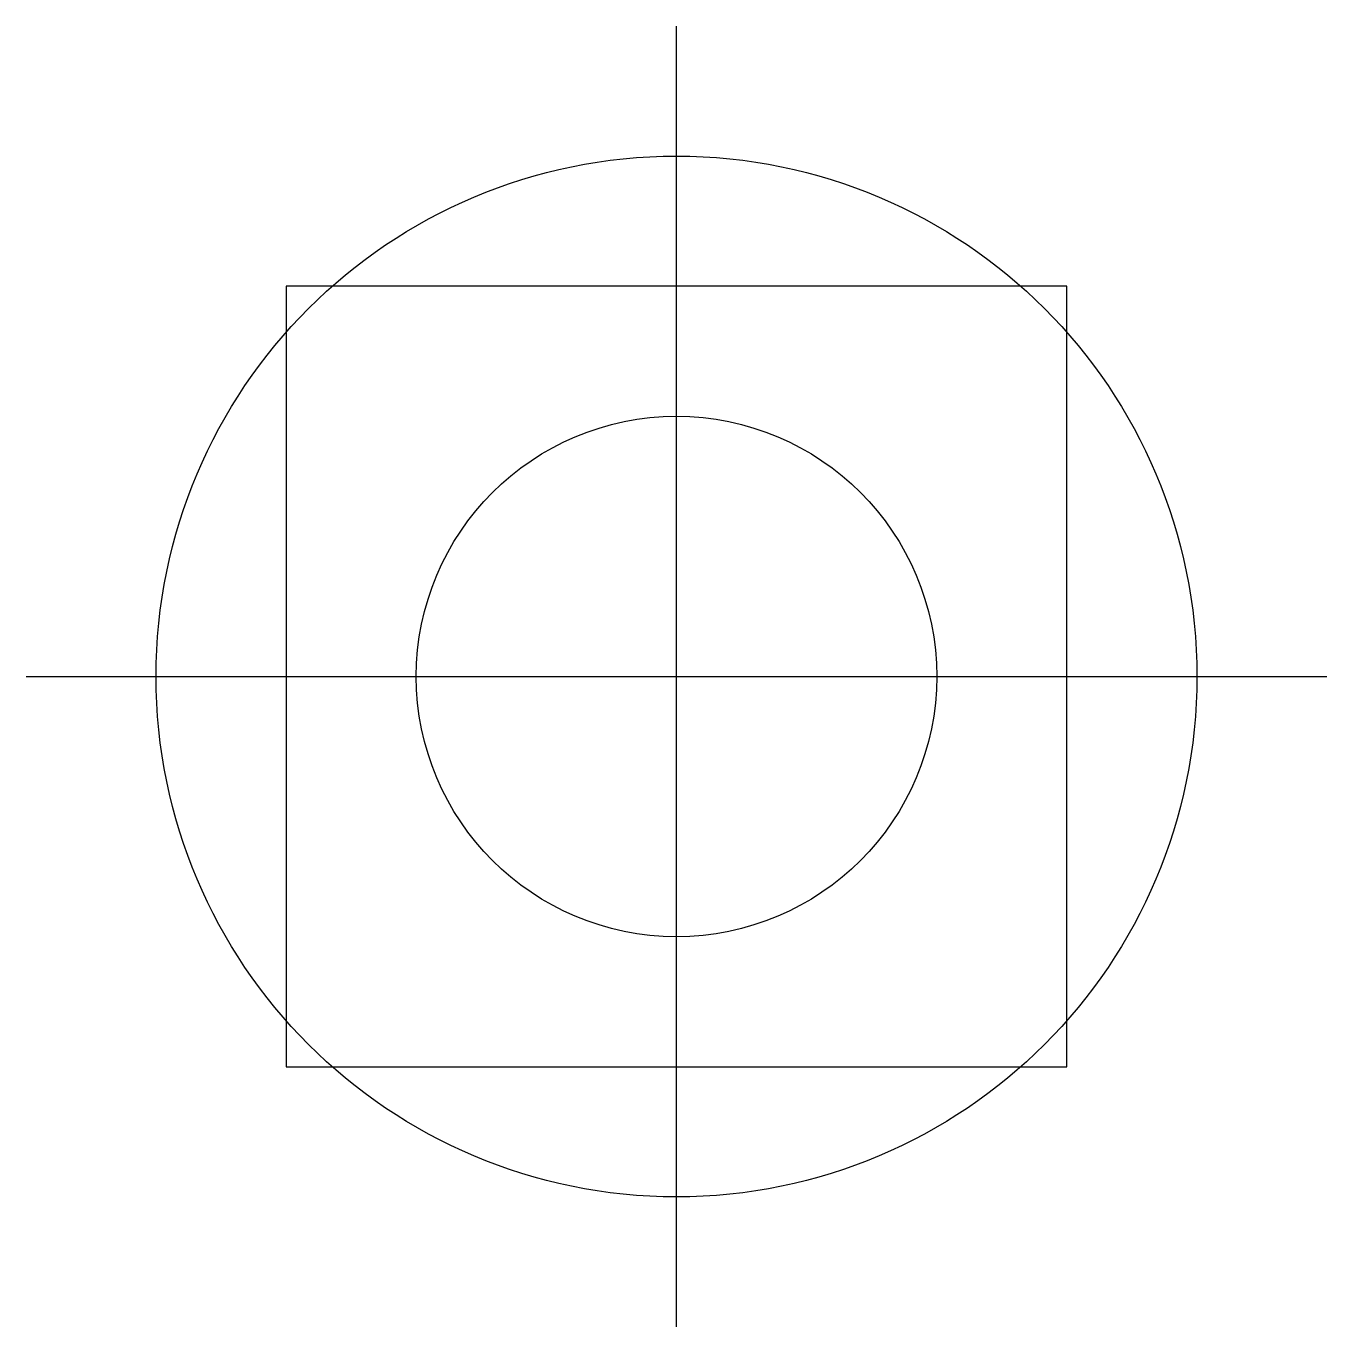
# Model space of a CAD drawing. Header units: metres. Extents: x -10 to 10, y -10 to 10.
import ezdxf

# ---------------------------------------------------------------- set-up
doc = ezdxf.new("R2010")
doc.units = ezdxf.units.M

msp = doc.modelspace()

# ---------------------------------------------------------------- linework, layer by layer
for p, q in [((0, -10), (0, 10)), ((-10, 0), (10, 0))]:
    msp.add_line(p, q)
msp.add_lwpolyline([(-6, -6), (6, -6), (6, 6), (-6, 6), (-6, -6)])
for radius in [8, 4]:
    msp.add_circle((0, 0), radius)

doc.saveas('drawing.dxf')
